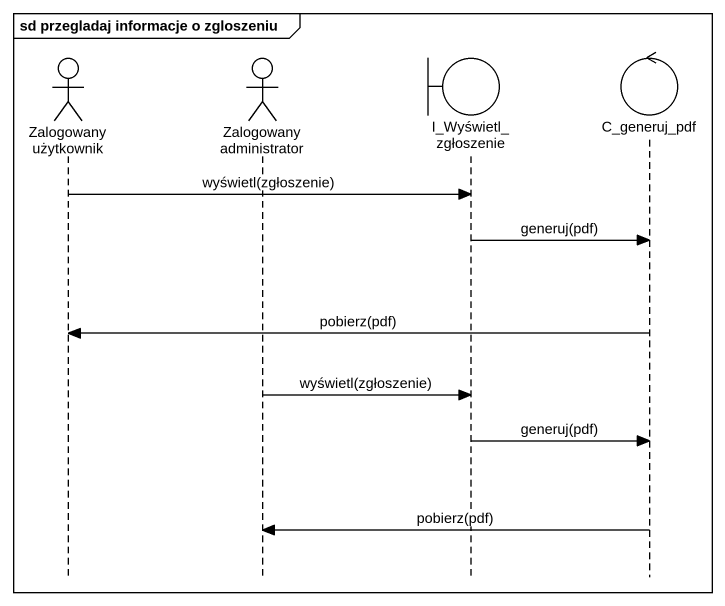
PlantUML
@startuml
mainframe sd przegladaj informacje o zgloszeniu
hide footbox
actor "Zalogowany użytkownik" as Zalogowany_użytkownik
actor "Zalogowany administrator" as Zalogowany_administrator
boundary I_Wyświetl_zgłoszenie
control C_generuj_pdf

Zalogowany_użytkownik -> I_Wyświetl_zgłoszenie : wyświetl(zgłoszenie)
I_Wyświetl_zgłoszenie -> C_generuj_pdf : generuj(pdf)
C_generuj_pdf -> Zalogowany_użytkownik : pobierz(pdf)
Zalogowany_administrator -> I_Wyświetl_zgłoszenie : wyświetl(zgłoszenie)
I_Wyświetl_zgłoszenie -> C_generuj_pdf : generuj(pdf)
C_generuj_pdf -> Zalogowany_administrator : pobierz(pdf)
@enduml
